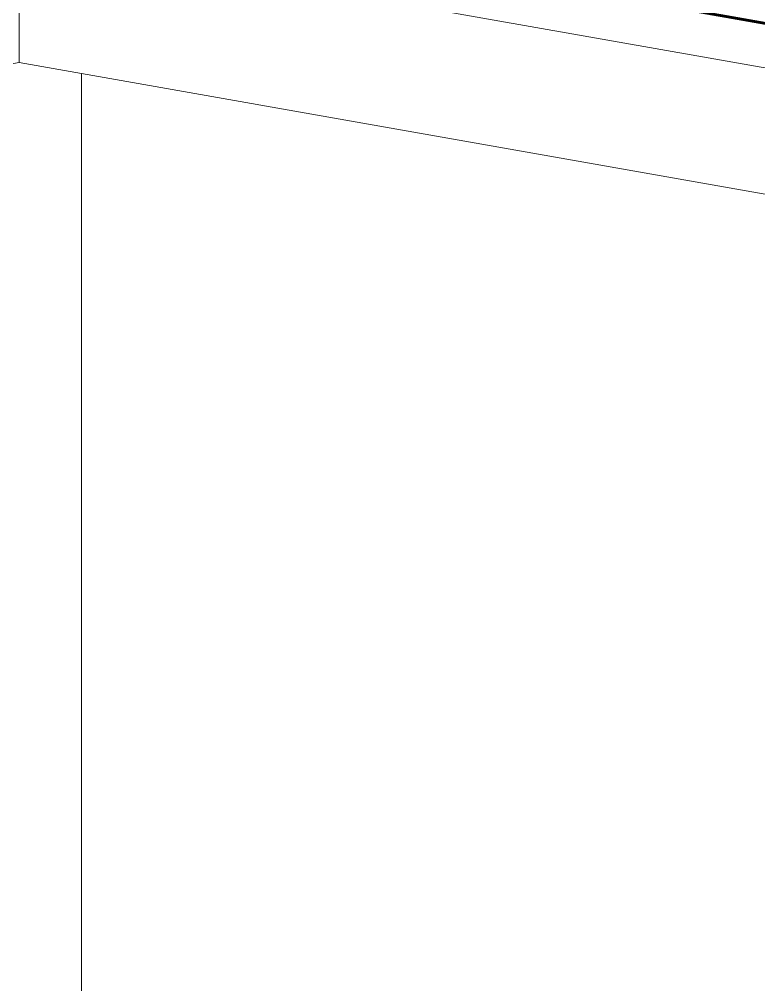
# Model space of a CAD drawing. Header units: metres. Extents: x 48 to 635, y -15 to 39.
# Drawn here: x 428.717 to 429.311, y -11.318 to -10.541 of the extents above; entities that cross this region are included whole.
import ezdxf

# ---------------------------------------------------------------- set-up
doc = ezdxf.new("R2010")
doc.units = ezdxf.units.M
doc.header["$MEASUREMENT"] = 0
doc.linetypes.add('Wipeout_Contour', pattern=[1, 0, -1])
for name, color, linetype in [('Interior - Furniture', 7, 'Continuous'), ('Shell - Roof', 7, 'Continuous'), ('Structural - Bearing', 7, 'Continuous')]:
    doc.layers.add(name, color=color, linetype=linetype)

msp = doc.modelspace()

# ---------------------------------------------------------------- wipeouts: each hides what was drawn before it
at = {"color": 254, "linetype": 'Wipeout_Contour', "lineweight": 0, "ltscale": 10744.270318}
msp.add_wipeout([(427.64622, -10.66334), (427.94969, -10.60983), (427.94361, -10.57536), (428.0027, -10.56494), (428.00878, -10.59941), (428.71669, -10.47459), (429.44066, -10.60224), (429.44673, -10.56778), (429.50582, -10.5782), (429.49974, -10.61266), (430.32698, -10.75853), (430.33306, -10.72406), (430.39215, -10.73448), (430.38607, -10.76895), (431.21331, -10.91481), (431.21939, -10.88034), (431.27848, -10.89076), (431.2724, -10.92523), (431.85622, -11.02817), (431.85622, -10.99228), (429.16037, -10.51673), (429.15654, -10.51776), (429.15654, -10.51605), (428.71669, -10.43846), (427.64622, -10.62729)], dxfattribs=at).dxf.layer = 'Structural - Bearing'

# ---------------------------------------------------------------- next in the draw order: wipeouts: each hides what was drawn before it
at = {"color": 254, "linetype": 'Wipeout_Contour', "lineweight": 0, "ltscale": 1289.443275}
msp.add_wipeout([(428.76669, -11.70364), (430.98385, -10.97589), (428.76669, -10.58495)], dxfattribs=at).dxf.layer = 'Structural - Bearing'

# ---------------------------------------------------------------- next in the draw order: wipeouts: each hides what was drawn before it
at = {"color": 254, "linetype": 'Wipeout_Contour', "lineweight": 0, "ltscale": 1291.08012}
msp.add_wipeout([(428.92701, -11.75627), (431.08814, -11.75627), (431.08814, -11.04691)], dxfattribs=at).dxf.layer = 'Structural - Bearing'

# ---------------------------------------------------------------- next in the draw order: wipeouts: each hides what was drawn before it
at = {"color": 254, "linetype": 'Wipeout_Contour', "lineweight": 0, "ltscale": 2572.874289}
msp.add_wipeout([(428.71669, -10.3523), (419.61622, -11.95764), (419.61622, -12.0438), (428.71669, -10.43846), (437.63622, -12.01188), (437.63622, -11.92572)], dxfattribs=at).dxf.layer = 'Shell - Roof'

# ---------------------------------------------------------------- next in the draw order: linework, layer by layer
at = {"layer": 'Shell - Roof', "color": 7, "linetype": 'Continuous', "lineweight": 60, "flags": 128}
msp.add_lwpolyline([(431.85622, -10.99228), (428.71669, -10.43846), (427.6422, -10.628)], dxfattribs=at)

# ---------------------------------------------------------------- next in the draw order: wipeouts: each hides what was drawn before it
at = {"color": 254, "linetype": 'Wipeout_Contour', "lineweight": 0, "ltscale": 2144.287063}
msp.add_wipeout([(428.71669, -10.57613), (428.66669, -10.58495), (428.66669, -11.75627), (428.76669, -11.75627), (428.76669, -10.58495)], dxfattribs=at).dxf.layer = 'Interior - Furniture'

# ---------------------------------------------------------------- next in the draw order: wipeouts: each hides what was drawn before it
at = {"color": 254, "linetype": 'Wipeout_Contour', "lineweight": 0, "ltscale": 1721.689315}
msp.add_wipeout([(428.71669, -10.57613), (431.85622, -11.12972), (431.85622, -11.02817), (428.71669, -10.47459)], dxfattribs=at).dxf.layer = 'Interior - Furniture'

# ---------------------------------------------------------------- next in the draw order: linework, layer by layer
at = {"layer": 'Interior - Furniture', "color": 134, "linetype": 'Continuous', "lineweight": 18}
for p, q in [((428.71669, -10.57613), (428.71669, -10.47459)), ((428.71669, -10.47459), (429.44066, -10.60224)), ((428.66669, -10.58495), (428.71669, -10.57613)), ((428.76669, -10.58495), (428.71669, -10.57613))]:
    msp.add_line(p, q, dxfattribs=at)

# ---------------------------------------------------------------- next in the draw order: wipeouts: each hides what was drawn before it
at = {"color": 254, "linetype": 'Wipeout_Contour', "lineweight": 0, "ltscale": 2580.503401}
msp.add_wipeout([(428.76669, -11.75627), (428.92701, -11.75627), (431.08814, -11.04691), (431.08814, -10.99428), (430.98385, -10.97589), (428.76669, -11.70364)], dxfattribs=at).dxf.layer = 'Interior - Furniture'

# ---------------------------------------------------------------- next in the draw order: linework, layer by layer
at = {"layer": 'Interior - Furniture', "color": 134, "linetype": 'Continuous', "lineweight": 18}
for p in [(428.76669, -11.70364), (430.98385, -10.97589)]:
    msp.add_line(p, (428.76669, -10.58495), dxfattribs=at)

doc.saveas('drawing.dxf')
